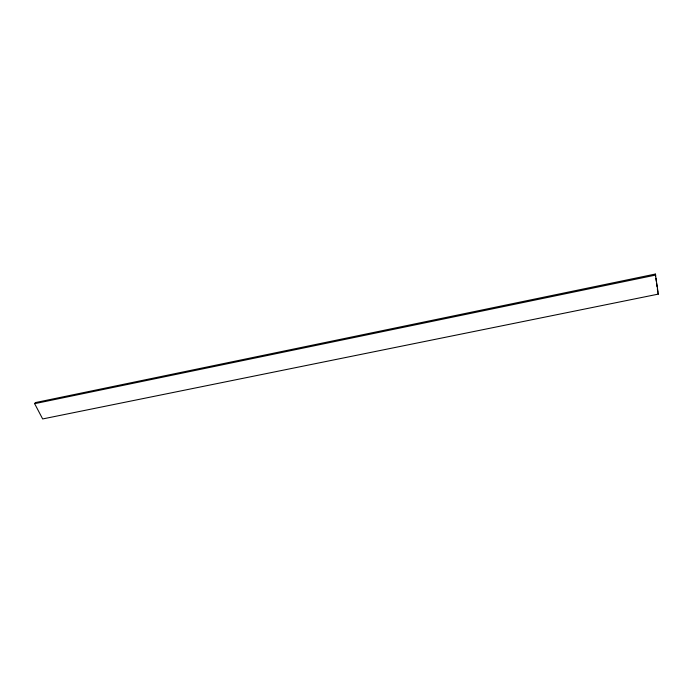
<?xml version="1.0" encoding="UTF-8"?>
<svg xmlns="http://www.w3.org/2000/svg" width="693" height="693" viewBox="0 0 693 693"><rect width="100%" height="100%" fill="white"/><g stroke="black" fill="none" stroke-linecap="round" stroke-linejoin="round"><path stroke-width="1.04" d="M34.65 403.681L35.308 402.607L655.335 274.056L658.35 294.109L42.654 418.944L34.65 403.681L655.777 275.043M657.908 293.087L658.35 294.109M655.335 274.056L655.621 276.169M655.907 278.283L656.332 281.453M656.617 283.567L657.051 286.746M657.336 288.86L657.761 292.03"/></g></svg>
